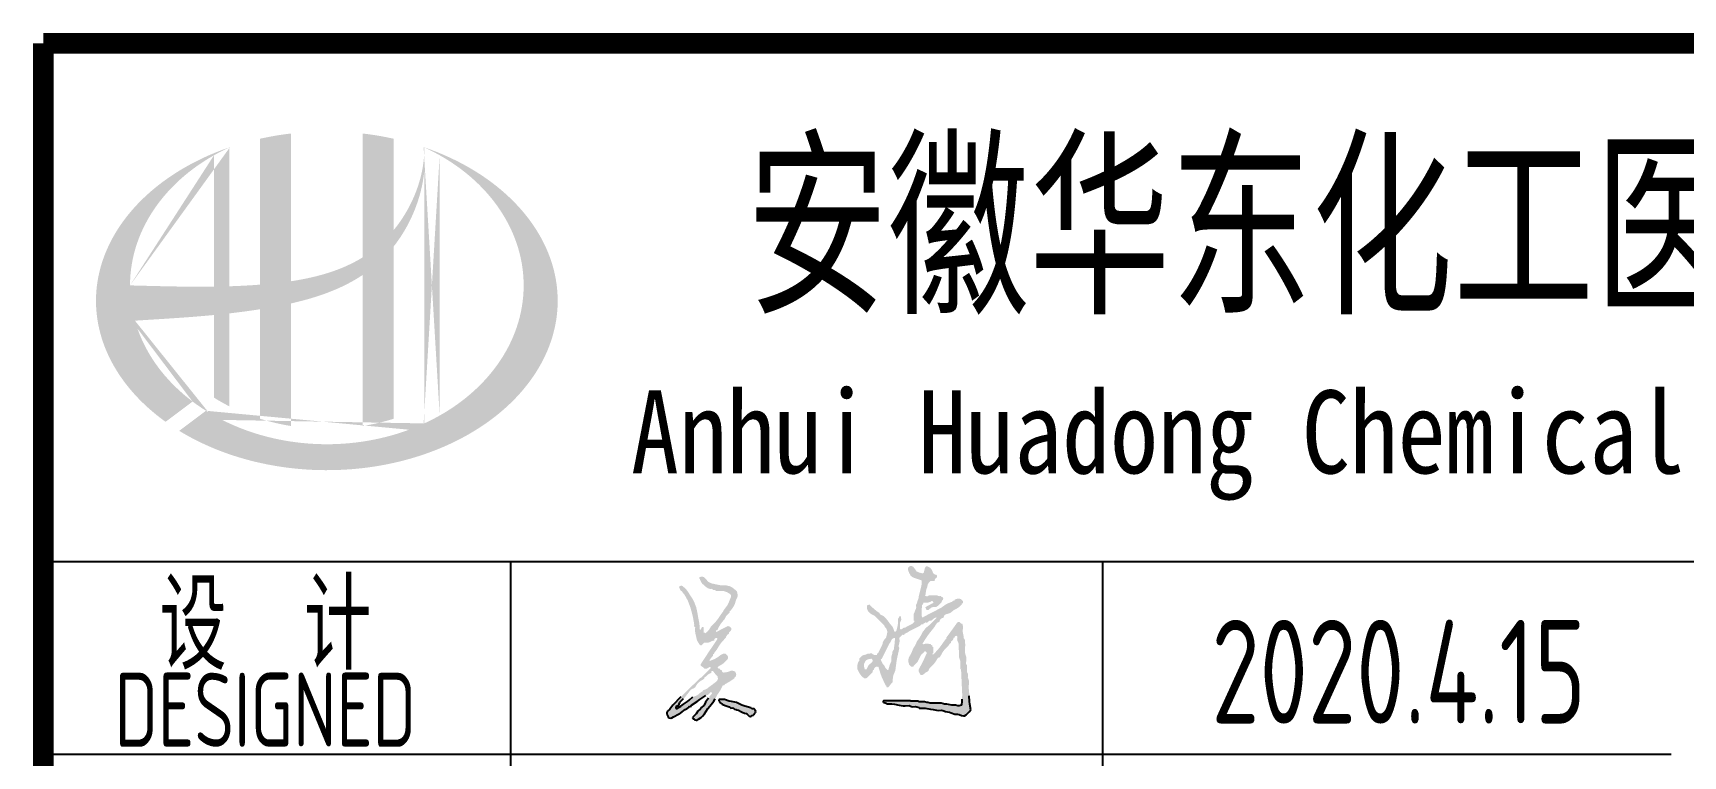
# Model space of a CAD drawing. Extents: x 6128144 to 12201635, y -1670122 to -706096.
# Drawn here: x 6466267 to 6471842, y -748746 to -746305 of the extents above; entities that cross this region are included whole.
import ezdxf
from ezdxf.enums import TextEntityAlignment as Align

# ---------------------------------------------------------------- set-up
doc = ezdxf.new("R2010")
doc.units = 0
doc.header["$LTSCALE"] = 1000
doc.header["$MEASUREMENT"] = 0
doc.layers.get('0').update_dxf_attribs({"linetype": 'CONTINUOUS'})
doc.styles.add('AHD', font='sceie.shx', dxfattribs={"width": 0.7, "bigfont": 'sceic.shx'})
doc.styles.add('sceie', font='sceie.shx', dxfattribs={"bigfont": 'sceic.shx'})
doc.styles.add('宋体', font='', dxfattribs={"width": 0.7})
doc.styles.get('宋体').set_extended_font_data('SimSun')

msp = doc.modelspace()

# ---------------------------------------------------------------- hatches: boundary and pattern name
h = msp.add_hatch(color=256)
edge = h.paths.add_edge_path()
edge.add_spline(control_points=[(6467138.1, -747217.9), (6467144.2, -747216.5), (6467150.3, -747215.1), (6467199.4, -747203.2), (6467242, -747190.2), (6467317, -747159.1), (6467349.9, -747142.1), (6467380.7, -747121.5)], knot_values=[61.629012, 61.629012, 61.629012, 61.629012, 63.330431, 63.330431, 75.353634, 75.353634, 85.398649, 85.398649, 85.398649, 85.398649], degree=3, periodic=0)
edge.add_line((6467380.7, -747121.5), (6467380.7, -747631.8))
edge.add_spline(control_points=[(6467380.7, -747631.8), (6467397.9, -747629), (6467414.9, -747625.7), (6467449.7, -747617.6), (6467467.4, -747612.8), (6467484.7, -747607.4)], knot_values=[4.908456, 4.908456, 4.908456, 4.908456, 4.992821, 4.992821, 5.083034, 5.083034, 5.083034, 5.083034], degree=3, periodic=0)
edge.add_line((6467484.7, -747607.4), (6467484.7, -747025.9))
edge.add_spline(control_points=[(6467484.7, -747025.9), (6467493.4, -747015), (6467501.6, -747003.6), (6467527.7, -746964), (6467543.3, -746934), (6467572.6, -746861.2), (6467583.8, -746817.4), (6467588.5, -746772.1), (6467588.6, -746770.8), (6467588.7, -746769.6)], knot_values=[97.991744, 97.991744, 97.991744, 97.991744, 101.64219, 101.64219, 110.337975, 110.337975, 121.934322, 121.934322, 122.270691, 122.270691, 122.270691, 122.270691], degree=3, periodic=0)
edge.add_line((6467588.7, -746769.6), (6467588.7, -746699.1))
edge.add_spline(control_points=[(6467588.7, -746699.1), (6467588.7, -746706.8), (6467588.3, -746714.5), (6467587.7, -746722.2)], knot_values=[126.194075, 126.194075, 126.194075, 126.194075, 128.396762, 128.396762, 128.396762, 128.396762], degree=3, periodic=0)
edge.add_spline(control_points=[(6467587.7, -746722.2), (6467587.3, -746728.4), (6467586.6, -746734.6), (6467585.9, -746740.8)], knot_values=[124.417049, 124.417049, 124.417049, 124.417049, 126.194075, 126.194075, 126.194075, 126.194075], degree=3, periodic=0)
edge.add_spline(control_points=[(6467585.9, -746740.8), (6467584.7, -746749.9), (6467583.3, -746759), (6467581.5, -746768.1)], knot_values=[121.80529, 121.80529, 121.80529, 121.80529, 124.417049, 124.417049, 124.417049, 124.417049], degree=3, periodic=0)
edge.add_spline(control_points=[(6467581.5, -746768.1), (6467579.1, -746780.3), (6467576.1, -746792.4), (6467572.7, -746804.4)], knot_values=[118.31574, 118.31574, 118.31574, 118.31574, 121.80529, 121.80529, 121.80529, 121.80529], degree=3, periodic=0)
edge.add_spline(control_points=[(6467572.7, -746804.4), (6467569.2, -746816.5), (6467565.1, -746828.6), (6467560.6, -746840.4)], knot_values=[114.795988, 114.795988, 114.795988, 114.795988, 118.31574, 118.31574, 118.31574, 118.31574], degree=3, periodic=0)
edge.add_spline(control_points=[(6467560.6, -746840.4), (6467556.1, -746852.1), (6467551.1, -746863.6), (6467545.7, -746875)], knot_values=[111.329641, 111.329641, 111.329641, 111.329641, 114.795988, 114.795988, 114.795988, 114.795988], degree=3, periodic=0)
edge.add_spline(control_points=[(6467545.7, -746875), (6467540.1, -746886.5), (6467534.1, -746897.9), (6467527.7, -746909)], knot_values=[107.79529, 107.79529, 107.79529, 107.79529, 111.329641, 111.329641, 111.329641, 111.329641], degree=3, periodic=0)
edge.add_spline(control_points=[(6467527.7, -746909), (6467521.4, -746919.8), (6467514.6, -746930.3), (6467507.5, -746940.6)], knot_values=[104.343579, 104.343579, 104.343579, 104.343579, 107.79529, 107.79529, 107.79529, 107.79529], degree=3, periodic=0)
edge.add_spline(control_points=[(6467507.5, -746940.6), (6467500.3, -746951), (6467492.7, -746961.1), (6467484.7, -746970.7)], knot_values=[100.8507, 100.8507, 100.8507, 100.8507, 104.343579, 104.343579, 104.343579, 104.343579], degree=3, periodic=0)
edge.add_line((6467484.7, -746970.7), (6467484.7, -746661.5))
edge.add_spline(control_points=[(6467484.7, -746661.5), (6467450.7, -746653.9), (6467415.9, -746648), (6467380.7, -746643.9)], knot_values=[4.423999, 4.423999, 4.423999, 4.423999, 4.558741, 4.558741, 4.558741, 4.558741], degree=3, periodic=0)
edge.add_line((6467380.7, -746643.9), (6467380.7, -747062.1))
edge.add_spline(control_points=[(6467380.7, -747062.1), (6467308.8, -747106.6), (6467224.6, -747129.8), (6467138.1, -747142.9)], knot_values=[63.246215, 63.246215, 63.246215, 63.246215, 87.689124, 87.689124, 87.689124, 87.689124], degree=3, periodic=0)
edge.add_line((6467138.1, -747142.9), (6467138.1, -746643.9))
edge.add_spline(control_points=[(6467138.1, -746643.9), (6467102.9, -746648), (6467068.1, -746653.9), (6467034.1, -746661.5)], knot_values=[4.866038, 4.866038, 4.866038, 4.866038, 5.000777, 5.000777, 5.000777, 5.000777], degree=3, periodic=0)
edge.add_line((6467034.1, -746661.5), (6467034.1, -747154.3))
edge.add_spline(control_points=[(6467034.1, -747154.3), (6467032.4, -747154.4), (6466997.5, -747157.1), (6466962.8, -747158.8), (6466930.1, -747159.9)], knot_values=[43.657356, 43.657356, 43.657356, 43.657356, 44.134253, 53.497092, 53.497092, 53.497092, 53.497092], degree=3, periodic=0)
edge.add_line((6466930.1, -747159.9), (6466930.1, -746690.7))
edge.add_spline(control_points=[(6466930.1, -746690.7), (6466913, -746696.6), (6466896.3, -746702.9), (6466879.9, -746709.6)], knot_values=[5.14157, 5.14157, 5.14157, 5.14157, 5.212921, 5.212921, 5.212921, 5.212921], degree=3, periodic=0)
edge.add_spline(control_points=[(6466879.9, -746709.6), (6466873, -746712.4), (6466866.1, -746715.3), (6466833.9, -746729.5), (6466809.4, -746741.8), (6466785.9, -746755)], knot_values=[5.212921, 5.212921, 5.212921, 5.212921, 5.24296, 5.24296, 5.355623, 5.355623, 5.355623, 5.355623], degree=3, periodic=0)
edge.add_spline(control_points=[(6466785.9, -746755), (6466771, -746763.3), (6466756.6, -746772.1), (6466742.6, -746781.2)], knot_values=[5.355623, 5.355623, 5.355623, 5.355623, 5.426974, 5.426974, 5.426974, 5.426974], degree=3, periodic=0)
edge.add_spline(control_points=[(6466742.6, -746781.2), (6466735.2, -746786), (6466727.9, -746790.9), (6466714.4, -746800.4), (6466708.1, -746804.9), (6466702, -746809.5)], knot_values=[5.426974, 5.426974, 5.426974, 5.426974, 5.464765, 5.464765, 5.498325, 5.498325, 5.498325, 5.498325], degree=3, periodic=0)
edge.add_spline(control_points=[(6466702, -746809.5), (6466675.9, -746829.1), (6466651.9, -746850), (6466630, -746871.9)], knot_values=[5.498325, 5.498325, 5.498325, 5.498325, 5.641027, 5.641027, 5.641027, 5.641027], degree=3, periodic=0)
edge.add_spline(control_points=[(6466630, -746871.9), (6466623, -746878.9), (6466616.2, -746886), (6466595.8, -746908.6), (6466582.9, -746924.5), (6466571.1, -746940.7)], knot_values=[5.641027, 5.641027, 5.641027, 5.641027, 5.686569, 5.686569, 5.783729, 5.783729, 5.783729, 5.783729], degree=3, periodic=0)
edge.add_spline(control_points=[(6466571.1, -746940.7), (6466556, -746961.4), (6466542.7, -746982.8), (6466529.6, -747007.8), (6466527.9, -747011), (6466526.4, -747014.2)], knot_values=[5.783729, 5.783729, 5.783729, 5.783729, 5.908374, 5.908374, 5.92643, 5.92643, 5.92643, 5.92643], degree=3, periodic=0)
edge.add_spline(control_points=[(6466526.4, -747014.2), (6466513.9, -747039.3), (6466503.9, -747064.9), (6466496.3, -747090.9)], knot_values=[5.92643, 5.92643, 5.92643, 5.92643, 6.069132, 6.069132, 6.069132, 6.069132], degree=3, periodic=0)
edge.add_spline(control_points=[(6466496.3, -747090.9), (6466493.1, -747102), (6466490.4, -747113.1), (6466485, -747139.3), (6466482.7, -747154.3), (6466481.3, -747169.4)], knot_values=[6.069132, 6.069132, 6.069132, 6.069132, 6.130179, 6.130179, 6.211834, 6.211834, 6.211834, 6.211834], degree=3, periodic=0)
edge.add_spline(control_points=[(6466481.3, -747169.4), (6466480, -747182.5), (6466479.4, -747195.7), (6466479.4, -747208.9)], knot_values=[6.211834, 6.211834, 6.211834, 6.211834, 6.283185, 6.283185, 6.283185, 6.283185], degree=3, periodic=0)
edge.add_spline(control_points=[(6466479.4, -747208.9), (6466479.4, -747218.3), (6466479.7, -747227.6), (6466480.4, -747236.9)], knot_values=[6.283185, 6.283185, 6.283185, 6.283185, 6.333655, 6.333655, 6.333655, 6.333655], degree=3, periodic=0)
edge.add_spline(control_points=[(6466480.4, -747236.9), (6466481.6, -747255.6), (6466484.1, -747274.2), (6466487.9, -747292.7)], knot_values=[6.333655, 6.333655, 6.333655, 6.333655, 6.434594, 6.434594, 6.434594, 6.434594], degree=3, periodic=0)
edge.add_spline(control_points=[(6466487.9, -747292.7), (6466488.1, -747293.9), (6466488.4, -747295.1), (6466492.3, -747313.6), (6466497.1, -747330.8), (6466502.9, -747347.8)], knot_values=[6.434594, 6.434594, 6.434594, 6.434594, 6.441278, 6.441278, 6.535532, 6.535532, 6.535532, 6.535532], degree=3, periodic=0)
edge.add_spline(control_points=[(6466502.9, -747347.8), (6466509.2, -747366.1), (6466516.7, -747384.1), (6466525.5, -747401.9)], knot_values=[6.535532, 6.535532, 6.535532, 6.535532, 6.636471, 6.636471, 6.636471, 6.636471], degree=3, periodic=0)
edge.add_spline(control_points=[(6466525.5, -747401.9), (6466527.7, -747406.4), (6466529.9, -747410.8), (6466539.3, -747428.5), (6466547, -747441.5), (6466555.4, -747454.4)], knot_values=[6.636471, 6.636471, 6.636471, 6.636471, 6.661894, 6.661894, 6.73741, 6.73741, 6.73741, 6.73741], degree=3, periodic=0)
edge.add_spline(control_points=[(6466555.4, -747454.4), (6466566.5, -747471.5), (6466578.9, -747488.3), (6466592.4, -747504.7)], knot_values=[6.73741, 6.73741, 6.73741, 6.73741, 6.838349, 6.838349, 6.838349, 6.838349], degree=3, periodic=0)
edge.add_spline(control_points=[(6466592.4, -747504.7), (6466598.4, -747511.9), (6466604.5, -747518.9), (6466619, -747534.9), (6466627.6, -747543.7), (6466636.4, -747552.3)], knot_values=[6.838349, 6.838349, 6.838349, 6.838349, 6.88251, 6.88251, 6.939288, 6.939288, 6.939288, 6.939288], degree=3, periodic=0)
edge.add_spline(control_points=[(6466636.4, -747552.3), (6466652.2, -747567.7), (6466669.1, -747582.5), (6466687, -747596.8)], knot_values=[6.939288, 6.939288, 6.939288, 6.939288, 7.040227, 7.040227, 7.040227, 7.040227], degree=3, periodic=0)
edge.add_spline(control_points=[(6466687, -747596.8), (6466695.9, -747603.9), (6466705.1, -747610.8), (6466714.6, -747617.6)], knot_values=[7.040227, 7.040227, 7.040227, 7.040227, 7.090696, 7.090696, 7.090696, 7.090696], degree=3, periodic=0)
edge.add_line((6466714.6, -747617.6), (6466805.7, -747549.2))
edge.add_ellipse((6467259.4, -747156.9), major_axis=(665, 0), ratio=0.806676, start_angle=192.819, end_angle=226.9853, ccw=False)
edge.add_spline(control_points=[(6466611, -747276), (6466635, -747274.5), (6466659.1, -747273), (6466747.8, -747267.5), (6466812.6, -747263.2), (6466878.1, -747256.9)], knot_values=[11.398263, 11.398263, 11.398263, 11.398263, 18.40729, 18.40729, 37.18094, 37.18094, 37.18094, 37.18094], degree=3, periodic=0)
edge.add_line((6466878.1, -747256.9), (6466878.1, -747535.9))
edge.add_spline(control_points=[(6466878.1, -747535.9), (6466881.6, -747538.2), (6466885.2, -747540.4), (6466902.2, -747550.6), (6466915.9, -747558.1), (6466930.1, -747565.3)], knot_values=[4.049945, 4.049945, 4.049945, 4.049945, 4.072021, 4.072021, 4.153257, 4.153257, 4.153257, 4.153257], degree=3, periodic=0)
edge.add_line((6466930.1, -747565.3), (6466930.1, -747251.4))
edge.add_spline(control_points=[(6466930.1, -747251.4), (6466962.3, -747247.7), (6466994.6, -747243.5), (6467029.5, -747238.1), (6467031.8, -747237.8), (6467034.1, -747237.4)], knot_values=[42.135009, 42.135009, 42.135009, 42.135009, 51.307228, 51.307228, 51.948574, 51.948574, 51.948574, 51.948574], degree=3, periodic=0)
edge.add_line((6467034.1, -747237.4), (6467034.1, -747607.4))
edge.add_spline(control_points=[(6467034.1, -747607.4), (6467067.7, -747617.9), (6467102.6, -747626.1), (6467138.1, -747631.8)], knot_values=[4.34174, 4.34174, 4.34174, 4.34174, 4.516316, 4.516316, 4.516316, 4.516316], degree=3, periodic=0)
edge.add_line((6467138.1, -747631.8), (6467138.1, -747217.9))
edge = h.paths.add_edge_path(flags=16)
edge.add_ellipse((6467259.4, -747156.9), major_axis=(665, 0), ratio=0.806676, start_angle=124.9875, end_angle=179.999, ccw=False)
edge.add_line((6466878.1, -746717.4), (6466878.1, -747161))
edge.add_spline(control_points=[(6466878.1, -747161), (6466782.7, -747162.3), (6466688.8, -747159.3), (6466594.4, -747156.9)], knot_values=[11.27373, 11.27373, 11.27373, 11.27373, 38.687513, 38.687513, 38.687513, 38.687513], degree=3, periodic=0)
edge = h.paths.add_edge_path()
edge.add_spline(control_points=[(6466760.6, -747648.1), (6466791.6, -747667.1), (6466824.8, -747684.3), (6466909.4, -747721.6), (6466962.7, -747739.4), (6467073.4, -747766), (6467130.9, -747774.7), (6467247, -747782.5), (6467305.7, -747781.5), (6467421.2, -747770.1), (6467478.1, -747759.5), (6467587.1, -747729.5), (6467639.3, -747709.9), (6467736.2, -747663.1), (6467780.9, -747635.7), (6467860.9, -747574.8), (6467896.1, -747541.2), (6467955.4, -747469.7), (6467979.5, -747431.8), (6468015.9, -747353.7), (6468028.2, -747313.5), (6468040.8, -747232.3), (6468041, -747191.3), (6468029.6, -747109.9), (6468017.8, -747069.3), (6467982.2, -746990.6), (6467958.4, -746952.4), (6467899.5, -746880.2), (6467864.5, -746846.3), (6467784.7, -746784.6), (6467740, -746756.9), (6467658.8, -746717.2), (6467624.4, -746703), (6467588.7, -746690.7)], knot_values=[0.886421, 0.886421, 0.886421, 0.886421, 1.040557, 1.040557, 1.261172, 1.261172, 1.481788, 1.481788, 1.702404, 1.702404, 1.92302, 1.92302, 2.143636, 2.143636, 2.364252, 2.364252, 2.584868, 2.584868, 2.805484, 2.805484, 3.026099, 3.026099, 3.246715, 3.246715, 3.46852, 3.46852, 3.690325, 3.690325, 3.91213, 3.91213, 4.133935, 4.133935, 4.283209, 4.283209, 4.283209, 4.283209], degree=3, periodic=0)
edge.add_line((6467588.7, -746690.7), (6467588.7, -746690.8))
edge.add_spline(control_points=[(6467588.7, -746690.9), (6467588.8, -746693.6), (6467588.8, -746696.4), (6467588.7, -746699.1)], knot_values=[128.396762, 128.396762, 128.396762, 128.396762, 129.192193, 129.192193, 129.192193, 129.192193], degree=3, periodic=0)
edge.add_line((6467588.7, -746699.1), (6467588.7, -747623))
edge.add_ellipse((6467259.4, -747156.9), major_axis=(665, 0), ratio=0.806676, start_angle=232.1054, end_angle=299.6833, ccw=False)
edge.add_line((6466850.9, -747580.3), (6466760.6, -747648.1))
edge = h.paths.add_edge_path(flags=16)
edge.add_ellipse((6467259.4, -747156.9), major_axis=(665, 0), ratio=0.806676, start_angle=304.9875, end_angle=415.0121, ccw=False)
edge.add_line((6467640.7, -747596.4), (6467640.7, -746717.4))
h = msp.add_hatch(color=256)
h.dxf.hatch_style = 1
h.paths.add_polyline_path([(6468612.8, -748336.9), (6468618.6, -748332.3), (6468618.1, -748329.5), (6468619.2, -748327.3), (6468621.7, -748326), (6468624.3, -748322.6), (6468625.4, -748320.7), (6468626.9, -748316.6), (6468623.3, -748311.5), (6468620.3, -748309.2), (6468614.4, -748307.3), (6468599.2, -748314.7), (6468591.7, -748318.7), (6468576.9, -748327.1), (6468574.9, -748326.1), (6468574, -748323.9), (6468574.8, -748321.8), (6468577.5, -748322.2), (6468579.8, -748320.3), (6468580, -748317.7), (6468587.9, -748303.6), (6468592.6, -748296.8), (6468602.9, -748284.3), (6468608.4, -748274.1), (6468612.2, -748269.3), (6468620.7, -748261.4), (6468620.2, -748258.7), (6468621.3, -748256.4), (6468623.8, -748255.2), (6468633.7, -748241.6), (6468637.6, -748233.7), (6468642.5, -748217.7), (6468646.6, -748210.2), (6468647.6, -748205.3), (6468646.7, -748196.8), (6468645, -748191), (6468643.1, -748188.1), (6468638.4, -748184.3), (6468627.4, -748176), (6468620.6, -748172.8), (6468607.1, -748169.7), (6468600, -748169.7), (6468596.5, -748169.7), (6468589.4, -748169.7), (6468577.7, -748167.3), (6468571.9, -748166.1), (6468560.2, -748163.5), (6468551.1, -748159.7), (6468546.7, -748156.4), (6468540.4, -748148.9), (6468537.9, -748146.4), (6468536.7, -748145.1), (6468534.2, -748142.6), (6468529.1, -748140.6), (6468525.9, -748140.4), (6468520.6, -748141.6), (6468518.1, -748143.1), (6468517.5, -748146.8), (6468519.6, -748148.9), (6468524.2, -748159.2), (6468527.8, -748164.2), (6468536.3, -748171.8), (6468542.6, -748177.1), (6468546.3, -748179.3), (6468554, -748182.2), (6468558.3, -748181.6), (6468561.1, -748182.5), (6468564.4, -748185.4), (6468568.7, -748185.4), (6468571.1, -748186.2), (6468574.8, -748188.5), (6468584, -748188.5), (6468588.6, -748188.5), (6468597.7, -748188.5), (6468608.3, -748191.7), (6468613.5, -748194), (6468622.7, -748199.9), (6468625.2, -748203.9), (6468625.4, -748207.1), (6468623.8, -748211.4), (6468616.9, -748229.1), (6468612.2, -748237.8), (6468600.9, -748253.1), (6468598.1, -748258.4), (6468596.4, -748261), (6468592.5, -748265.6), (6468580, -748284.3), (6468572.8, -748293.2), (6468557.1, -748309.3), (6468551.1, -748319.5), (6468547.1, -748324.3), (6468538.4, -748332.3), (6468537.4, -748330.2), (6468535.2, -748329.4), (6468533.1, -748330.2), (6468533.1, -748322.7), (6468533.1, -748318.9), (6468533.1, -748311.4), (6468530.7, -748310.9), (6468529.4, -748310.7), (6468526.9, -748310.4), (6468525.3, -748314.4), (6468524.2, -748316.3), (6468521.7, -748319.8), (6468519.9, -748319.4), (6468518.8, -748317.3), (6468519.6, -748315.6), (6468518.8, -748307.3), (6468518.4, -748303.1), (6468517.5, -748294.8), (6468515.8, -748286.4), (6468515, -748282.3), (6468513.3, -748273.9), (6468511.2, -748261.3), (6468510, -748255.1), (6468507.1, -748242.7), (6468499.8, -748224.3), (6468495.1, -748215.3), (6468484.2, -748198.9), (6468477.1, -748188), (6468472.8, -748182.8), (6468463.3, -748173.9), (6468459.4, -748171.5), (6468456.2, -748171.2), (6468451.9, -748172.9), (6468450, -748173.8), (6468449.4, -748176.5), (6468450.8, -748178.1), (6468452.5, -748183.8), (6468454.5, -748186.8), (6468459.2, -748190.6), (6468468.2, -748202.3), (6468472.2, -748208.7), (6468479, -748221.8), (6468485.8, -748239), (6468488.8, -748247.8), (6468493.5, -748265.6), (6468494.8, -748270.6), (6468495.4, -748273.1), (6468496.7, -748278.1), (6468498.3, -748288.1), (6468499.2, -748293.1), (6468500.8, -748303.1), (6468500, -748306.6), (6468501.1, -748309.4), (6468504, -748311.4), (6468503.5, -748324), (6468504.2, -748330.5), (6468507.1, -748342.7), (6468509.4, -748353.3), (6468511.6, -748358.6), (6468517.5, -748367.7), (6468519.3, -748371), (6468522.2, -748372.4), (6468525.8, -748371.9), (6468529.2, -748368.5), (6468530.8, -748366.9), (6468534.2, -748363.5), (6468544.8, -748363.8), (6468550.5, -748362.7), (6468560.2, -748358.3), (6468563.4, -748357.2), (6468565.2, -748356.9), (6468568.6, -748357.3), (6468568.5, -748352.3), (6468571.9, -748348.4), (6468576.9, -748347.9), (6468578.8, -748348.9), (6468579.3, -748351.5), (6468577.9, -748353.1), (6468556, -748385.5), (6468545.2, -748401.7), (6468523.8, -748434.4), (6468522.1, -748438), (6468523.4, -748441.9), (6468526.9, -748443.8), (6468530.4, -748446.5), (6468532.1, -748447.9), (6468535.2, -748451), (6468542.2, -748451.1), (6468546.2, -748449.9), (6468551.9, -748445.8), (6468553.5, -748445.2), (6468554.9, -748445.6), (6468556.1, -748446.9), (6468556.5, -748448.5), (6468556.2, -748449.8), (6468555, -748451), (6468542.9, -748463.1), (6468536.9, -748469.2), (6468524.8, -748481.3), (6468523.1, -748482.1), (6468522.3, -748482.5), (6468520.6, -748483.3), (6468512.3, -748491.7), (6468508.1, -748495.8), (6468499.8, -748504.2), (6468498.1, -748505), (6468497.3, -748505.4), (6468495.6, -748506.3), (6468468.5, -748533.4), (6468455, -748546.9), (6468427.9, -748574), (6468422, -748583.2), (6468418.3, -748587.5), (6468410.2, -748594.8), (6468408.2, -748599.4), (6468408, -748602.5), (6468409.2, -748607.3), (6468411.3, -748611.5), (6468412.3, -748613.6), (6468414.4, -748617.7), (6468421.2, -748618.2), (6468425.2, -748617.2), (6468431, -748613.6), (6468447.5, -748605.2), (6468455.5, -748600.4), (6468470.6, -748589.6), (6468477.3, -748586.3), (6468480.5, -748583.8), (6468485.2, -748578.2), (6468488, -748578.6), (6468490.2, -748577.5), (6468491.5, -748575), (6468510.7, -748561.7), (6468520.2, -748555.1), (6468539.4, -748541.7), (6468545.4, -748540.4), (6468548.6, -748538.7), (6468552.9, -748534.4), (6468553.9, -748532.2), (6468555.7, -748531), (6468558.1, -748531.3), (6468560.1, -748532.2), (6468560.6, -748534.9), (6468559.2, -748536.5), (6468557, -748540.4), (6468555.4, -748542.2), (6468551.9, -748544.8), (6468552.4, -748547.6), (6468551.3, -748549.8), (6468548.8, -748551.1), (6468542.3, -748559.8), (6468539.3, -748564.4), (6468534.2, -748574), (6468525.8, -748582.3), (6468521.7, -748586.5), (6468513.3, -748594.8), (6468507.4, -748603.6), (6468503.7, -748607.7), (6468495.6, -748614.6), (6468495.1, -748617.6), (6468495.7, -748619.6), (6468497.7, -748621.9), (6468499.3, -748621), (6468501.7, -748622.1), (6468501.9, -748624), (6468507.1, -748625.5), (6468510.9, -748625), (6468515.4, -748621.9), (6468524.1, -748615.7), (6468528.1, -748612.1), (6468535.2, -748604.2), (6468546.9, -748586.2), (6468553.4, -748577.6), (6468567.5, -748561.5), (6468571.7, -748553.2), (6468573.8, -748549), (6468577.9, -748540.6), (6468586.7, -748527.8), (6468590.7, -748521.1), (6468597.7, -748507.3), (6468600.5, -748507.8), (6468602.7, -748506.7), (6468604, -748504.2), (6468617.7, -748496.5), (6468624.4, -748492.3), (6468637.3, -748483.3), (6468637, -748480.7), (6468638.8, -748478.4), (6468641.5, -748478.1), (6468642.6, -748471.5), (6468642.1, -748467.6), (6468639.4, -748461.5), (6468634, -748459), (6468630.8, -748458.4), (6468624.8, -748458.3), (6468615.2, -748462), (6468610, -748463.3), (6468599.8, -748464.6), (6468595.9, -748462.3), (6468594.2, -748459.7), (6468593.6, -748455.2), (6468590.8, -748455.7), (6468588.6, -748454.6), (6468587.3, -748452.1), (6468585.3, -748450.6), (6468583.5, -748450.3), (6468581.1, -748451), (6468580.2, -748447.6), (6468581.3, -748444.7), (6468584.2, -748442.7), (6468596.5, -748435.6), (6468602.4, -748431), (6468612.3, -748420.8), (6468615, -748416.1), (6468615.3, -748412.4), (6468613.4, -748407.3), (6468610.9, -748404.8), (6468609.6, -748403.5), (6468607.1, -748401), (6468600.8, -748400.6), (6468597.2, -748401.3), (6468591.5, -748404.2), (6468577.6, -748414.2), (6468569.9, -748418.5), (6468554, -748425), (6468552.7, -748424.7), (6468552.1, -748422.9), (6468552.9, -748421.9), (6468557.2, -748415.8), (6468559.5, -748412.8), (6468564.4, -748407.3), (6468563.9, -748404.5), (6468565, -748402.3), (6468567.5, -748401), (6468570.2, -748395.7), (6468572, -748393.1), (6468575.9, -748388.5), (6468586.8, -748370.8), (6468593.2, -748362.4), (6468607.1, -748346.9), (6468610.3, -748340.1)])
h.paths.add_polyline_path([(6468561.8, -748459.1), (6468564.4, -748459.4), (6468570.1, -748467.3), (6468573.2, -748471.1), (6468580, -748478.1), (6468580.7, -748484.5), (6468580, -748488.2), (6468576.9, -748493.8), (6468567, -748501.3), (6468562, -748505.1), (6468551.9, -748512.5), (6468544.4, -748518.4), (6468540, -748520.8), (6468531.1, -748524), (6468528.6, -748527.6), (6468526.7, -748529.3), (6468522.7, -748531.3), (6468513.2, -748539.4), (6468507.4, -748542.7), (6468495.6, -748546.9), (6468484.1, -748557.6), (6468477.7, -748562.5), (6468464.4, -748570.9), (6468455.2, -748578.3), (6468450, -748581.5), (6468439.4, -748586.5), (6468439.5, -748585.6), (6468439.1, -748584.9), (6468438.3, -748584.4), (6468438.3, -748581.4), (6468439.7, -748579.3), (6468442.5, -748578.2), (6468447.2, -748574.4), (6468449.2, -748571.4), (6468450.8, -748565.7), (6468459.2, -748557.3), (6468463.3, -748553.2), (6468471.7, -748544.8), (6468477.1, -748537.8), (6468479.9, -748534.2), (6468485.2, -748527.1), (6468489.6, -748522.2), (6468492.6, -748520.1), (6468498.8, -748517.7), (6468503.6, -748514.3), (6468505.7, -748511.7), (6468508.1, -748506.3), (6468516.8, -748496.9), (6468522.1, -748492.8), (6468533.1, -748486.5), (6468535, -748484.6), (6468535.5, -748482.8), (6468535.2, -748480.2), (6468537.8, -748479.1), (6468539.1, -748478.5), (6468541.5, -748477.1), (6468547.1, -748471.3), (6468550.7, -748468.8), (6468558.1, -748465.6), (6468558.1, -748464), (6468558.1, -748463.1), (6468558.1, -748461.5), (6468560.1, -748459.7)], flags=16)
h.paths.add_polyline_path([(6468662, -748574.4), (6468643.6, -748565.7), (6468627.1, -748562.7), (6468618.9, -748560.6), (6468602.9, -748555.2), (6468595.9, -748555.2), (6468592.3, -748555.2), (6468585.2, -748555.2), (6468584, -748556.4), (6468583.6, -748557.8), (6468584.2, -748559.4), (6468585.6, -748561.8), (6468586.2, -748563.1), (6468587.3, -748565.7), (6468595.3, -748570.9), (6468599.5, -748573.2), (6468608.2, -748577.1), (6468615.3, -748578.7), (6468618.8, -748580.3), (6468624.8, -748584.4), (6468630, -748584), (6468633, -748584.8), (6468637.3, -748587.5), (6468642.3, -748589.2), (6468644.8, -748590), (6468649.8, -748591.7), (6468658.2, -748595.9), (6468662.3, -748598), (6468670.7, -748602.1), (6468676.7, -748603.2), (6468679.9, -748605), (6468684.2, -748609.4), (6468685.1, -748610.2), (6468685.5, -748610.7), (6468686.3, -748611.5), (6468690.4, -748612.6), (6468693.4, -748612), (6468696.7, -748609.4), (6468700.2, -748607.8), (6468701.9, -748606.4), (6468704, -748603.2), (6468707.4, -748599.3), (6468708.3, -748595.7), (6468707.1, -748590.7), (6468705.5, -748589), (6468704.6, -748588.2), (6468703, -748586.5), (6468698.3, -748587.3), (6468695.2, -748586.4), (6468691.5, -748583.4), (6468671.8, -748578)])
h.paths.add_polyline_path([(6469431.8, -748571.7), (6469430.5, -748562), (6469429.2, -748542.7), (6469430.8, -748542.1), (6469431.4, -748539.8), (6469430.2, -748538.6), (6469428.5, -748520.3), (6469428.3, -748511), (6469429.2, -748492.7), (6469427.5, -748487.7), (6469426.7, -748485.2), (6469425, -748480.2), (6469426.3, -748473.6), (6469425.8, -748469.6), (6469422.9, -748463.5), (6469422.9, -748454.4), (6469422.9, -748449.8), (6469422.9, -748440.6), (6469421.3, -748438.1), (6469420.4, -748436.9), (6469418.8, -748434.4), (6469419.8, -748425.3), (6469420.1, -748420.6), (6469419.8, -748411.5), (6469416.5, -748401.9), (6469415.7, -748396.6), (6469415.6, -748386.4), (6469416.3, -748372.3), (6469416.1, -748365.1), (6469414.6, -748351), (6469412, -748350), (6469410.7, -748347.5), (6469411.5, -748344.8), (6469409.8, -748336.4), (6469409, -748332.3), (6469407.3, -748323.9), (6469409.1, -748314.1), (6469408.9, -748308.6), (6469406.3, -748298.9), (6469403.5, -748299.4), (6469401.3, -748298.3), (6469400, -748295.8), (6469396, -748293.5), (6469392, -748293.8), (6469388.5, -748296.8), (6469374.1, -748317), (6469366.8, -748327), (6469352.1, -748346.9), (6469352.6, -748349.6), (6469351.4, -748351.8), (6469349, -748353.1), (6469334.3, -748374), (6469326.3, -748384.1), (6469309.4, -748403.1), (6469308.1, -748403.1), (6469307.5, -748403.1), (6469306.2, -748403.1), (6469305.3, -748401.5), (6469306.5, -748399.1), (6469308.3, -748398.9), (6469308.3, -748390.6), (6469308.3, -748386.4), (6469308.3, -748378.1), (6469305.8, -748377.2), (6469304.8, -748374.1), (6469306.2, -748371.9), (6469303.5, -748372.3), (6469301.3, -748371.2), (6469300, -748368.7), (6469291, -748367.1), (6469286.2, -748366.9), (6469277.1, -748367.7), (6469277, -748368.6), (6469275.8, -748369.2), (6469275, -748368.7), (6469273.1, -748367.8), (6469272.6, -748365.1), (6469273.9, -748363.5), (6469288.3, -748341.6), (6469296.1, -748330.9), (6469312.5, -748310.4), (6469316.4, -748303.7), (6469318.7, -748300.5), (6469323.9, -748294.8), (6469326.2, -748294.6), (6469327.4, -748294.1), (6469329.2, -748292.7), (6469331.1, -748286.7), (6469333.4, -748283.7), (6469338.5, -748280.2), (6469340.8, -748280), (6469342, -748279.5), (6469343.7, -748278.1), (6469344.6, -748273.1), (6469346.6, -748270.2), (6469351, -748267.7), (6469362.9, -748264.2), (6469368.7, -748261.1), (6469378.1, -748253.1), (6469389.4, -748247.5), (6469394.8, -748243.8), (6469404.2, -748235.4), (6469403.9, -748232.7), (6469405.7, -748230.4), (6469408.3, -748230.2), (6469409.3, -748226.4), (6469408.7, -748223.8), (6469406.3, -748220.8), (6469404.2, -748218.7), (6469403.1, -748217.7), (6469401, -748215.6), (6469393.1, -748215), (6469388.9, -748215.4), (6469381.3, -748217.7), (6469380.4, -748219.3), (6469380, -748220.2), (6469379.2, -748221.8), (6469376.4, -748221.3), (6469374.2, -748222.5), (6469372.9, -748225), (6469357.4, -748230.8), (6469349.8, -748234.9), (6469336.4, -748244.7), (6469319.4, -748253.7), (6469310.9, -748258), (6469293.7, -748266.6), (6469286.3, -748270.9), (6469282.5, -748272.9), (6469275, -748277), (6469273.4, -748278.4), (6469270.7, -748277.9), (6469269.8, -748276), (6469269, -748260.2), (6469269.2, -748252.2), (6469270.8, -748236.4), (6469273.3, -748233.6), (6469274.3, -748231.7), (6469275, -748228.1), (6469285, -748228.9), (6469290.5, -748228.2), (6469300, -748225), (6469302.7, -748223), (6469306.1, -748223.4), (6469308.3, -748226), (6469308.6, -748228.6), (6469306.8, -748230.9), (6469304.1, -748231.2), (6469295, -748236.2), (6469290.4, -748238.7), (6469281.2, -748243.7), (6469283.3, -748247.2), (6469284.2, -748249.2), (6469285.4, -748253.1), (6469289.7, -748253.7), (6469292.5, -748252.8), (6469295.8, -748250), (6469300.3, -748246.3), (6469302.9, -748244.8), (6469308.3, -748242.7), (6469315.2, -748243.2), (6469319.2, -748242.2), (6469325, -748238.5), (6469330.2, -748233.7), (6469332.7, -748231.2), (6469337.5, -748226), (6469337, -748223.2), (6469338.1, -748221), (6469340.6, -748219.7), (6469342, -748215.8), (6469341.7, -748212.9), (6469339.6, -748209.3), (6469336.6, -748208.9), (6469334.9, -748207.7), (6469333.3, -748205.2), (6469328.5, -748206.6), (6469324.9, -748206), (6469320.8, -748203.1), (6469310, -748203.1), (6469304.6, -748203.1), (6469293.7, -748203.1), (6469290.5, -748206), (6469287.6, -748206.9), (6469283.3, -748206.2), (6469281.4, -748205.3), (6469280.9, -748202.6), (6469282.3, -748201), (6469283.6, -748190), (6469284.9, -748184.4), (6469288.5, -748173.9), (6469289.3, -748168.2), (6469290.5, -748165.2), (6469293.7, -748160.4), (6469295.8, -748158.3), (6469296.9, -748157.2), (6469298.9, -748155.1), (6469304.4, -748155.1), (6469307.1, -748155.1), (6469312.5, -748155.1), (6469314.1, -748149.4), (6469316.1, -748146.4), (6469320.8, -748142.6), (6469321.5, -748139.3), (6469320.9, -748137), (6469318.7, -748134.3), (6469312.4, -748132.7), (6469308.9, -748129.8), (6469306.2, -748123.9), (6469302.1, -748115.1), (6469298.1, -748110.8), (6469289.6, -748106.2), (6469285.3, -748105.7), (6469282, -748107.5), (6469280.2, -748111.4), (6469278.5, -748118.1), (6469277.7, -748121.4), (6469276, -748128.1), (6469274, -748128.8), (6469272.9, -748129), (6469270.8, -748129.1), (6469263.1, -748127.4), (6469259.2, -748126.1), (6469252.1, -748122.8), (6469247.7, -748116.5), (6469245.4, -748113.3), (6469240.6, -748107.2), (6469235.9, -748104.5), (6469232.1, -748104.2), (6469227, -748106.2), (6469225.4, -748107.8), (6469224.5, -748108.7), (6469222.9, -748110.3), (6469223.5, -748118.5), (6469224.6, -748122.7), (6469228.1, -748130.1), (6469232.3, -748137.6), (6469236, -748141), (6469243.7, -748144.7), (6469253.7, -748148.1), (6469258.7, -748149.8), (6469268.7, -748153.1), (6469269.1, -748163.1), (6469268.7, -748168.2), (6469266.6, -748178.1), (6469263.7, -748189.7), (6469262.2, -748195.6), (6469259.3, -748207.2), (6469258.7, -748213.3), (6469257.8, -748216.3), (6469255.2, -748221.8), (6469253.9, -748227.9), (6469252.8, -748230.9), (6469250, -748236.4), (6469250.8, -748244), (6469250.1, -748248.3), (6469246.8, -748255.2), (6469245.1, -748260.3), (6469244.1, -748262.8), (6469241.6, -748267.7), (6469241.6, -748276), (6469241.6, -748280.2), (6469241.6, -748288.5), (6469243.9, -748289.7), (6469244.4, -748292.9), (6469242.7, -748294.8), (6469240.6, -748296.8), (6469239.6, -748297.9), (6469237.5, -748300), (6469229.1, -748304.1), (6469225, -748306.2), (6469216.6, -748310.4), (6469215.3, -748311.1), (6469214.7, -748312), (6469214.5, -748313.5), (6469210.2, -748312.9), (6469207.4, -748313.8), (6469204.1, -748316.6), (6469201.1, -748318.1), (6469199.1, -748318.3), (6469195.8, -748317.7), (6469195.8, -748309.3), (6469195.8, -748305.2), (6469195.8, -748296.8), (6469199.5, -748289.3), (6469200.2, -748284.3), (6469198.9, -748276), (6469198, -748274.1), (6469195.3, -748273.6), (6469193.7, -748275), (6469192.5, -748278.1), (6469191.6, -748279.6), (6469189.5, -748282.3), (6469189.1, -748298.2), (6469188.1, -748306.3), (6469184.3, -748321.8), (6469182.8, -748324.8), (6469180.4, -748326.2), (6469177, -748326), (6469173.3, -748314.7), (6469170.2, -748309.1), (6469162.5, -748300), (6469154.5, -748288.9), (6469150.1, -748283.6), (6469140.6, -748273.9), (6469135, -748271.3), (6469132.3, -748269.9), (6469127, -748266.6), (6469127.3, -748264), (6469125.5, -748261.7), (6469122.9, -748261.4), (6469110, -748251), (6469103.8, -748245.6), (6469091.6, -748234.3), (6469089.7, -748236.2), (6469088, -748236.8), (6469085.3, -748236.4), (6469084, -748244.3), (6469084.5, -748248.8), (6469087.4, -748256.2), (6469095.3, -748264.4), (6469100.1, -748268), (6469110.4, -748272.9), (6469123.3, -748285.8), (6469129.7, -748292.3), (6469142.7, -748305.2), (6469144.5, -748309.9), (6469146.1, -748312.2), (6469149.9, -748315.6), (6469152.6, -748324.4), (6469152.9, -748329.5), (6469151, -748338.5), (6469149.7, -748344.5), (6469148, -748347.7), (6469143.7, -748352.1), (6469139.6, -748358.5), (6469138, -748362.3), (6469136.4, -748369.8), (6469130.6, -748381.4), (6469127.7, -748387.3), (6469121.8, -748398.9), (6469119.3, -748400.2), (6469118.2, -748402.4), (6469118.7, -748405.2), (6469111.8, -748405.7), (6469107.8, -748404.7), (6469102, -748401), (6469100.2, -748399.2), (6469098.1, -748398.9), (6469095.8, -748400), (6469088.9, -748400.4), (6469085.4, -748401.3), (6469079.1, -748404.2), (6469073.4, -748405), (6469070.4, -748406.1), (6469065.6, -748409.4), (6469062.8, -748412.9), (6469061.4, -748414.6), (6469058.3, -748417.7), (6469058.9, -748422), (6469058, -748424.9), (6469055.1, -748428.1), (6469052.3, -748437.8), (6469051.6, -748443.1), (6469052, -748453.1), (6469057.2, -748463.7), (6469060.4, -748468.9), (6469067.6, -748478.1), (6469070.8, -748480.3), (6469072.3, -748481.6), (6469074.9, -748484.4), (6469079.3, -748484.5), (6469081.8, -748483.8), (6469085.3, -748481.3), (6469092.9, -748473.8), (6469096.6, -748470), (6469104.1, -748462.5), (6469103.4, -748459.4), (6469104.5, -748456.8), (6469107.2, -748455.2), (6469109.4, -748449.1), (6469112.6, -748445.9), (6469118.7, -748443.8), (6469119.8, -748445.1), (6469121.3, -748445.4), (6469122.9, -748444.8), (6469131, -748470.9), (6469136, -748483.7), (6469147.9, -748508.3), (6469149.9, -748509.3), (6469150.8, -748511.5), (6469149.9, -748513.6), (6469153.7, -748514.5), (6469156.3, -748513.9), (6469159.3, -748511.5), (6469163.5, -748505.3), (6469165.8, -748502.4), (6469170.8, -748496.9), (6469172.1, -748480.7), (6469174.1, -748472.4), (6469180.2, -748457.3), (6469181.9, -748444.8), (6469182.7, -748438.6), (6469184.3, -748426), (6469186, -748417.7), (6469186.8, -748413.5), (6469188.5, -748405.2), (6469189.3, -748401.9), (6469189.7, -748400.2), (6469190.6, -748396.9), (6469191.8, -748390.6), (6469192.5, -748387.5), (6469193.7, -748381.2), (6469191.4, -748377.3), (6469191.1, -748374.1), (6469192.7, -748369.8), (6469194.3, -748360.7), (6469194.5, -748356), (6469193.7, -748346.9), (6469197.9, -748342.7), (6469200, -748340.6), (6469204.1, -748336.4), (6469207.6, -748337.3), (6469210.4, -748336.2), (6469212.5, -748333.3), (6469218.5, -748330.4), (6469221.5, -748328.7), (6469227, -748325), (6469240.4, -748318.3), (6469247.1, -748315), (6469260.4, -748308.3), (6469264.3, -748306.1), (6469266.1, -748304.6), (6469268.7, -748301), (6469271.6, -748302), (6469274.1, -748301.3), (6469276, -748298.9), (6469278.4, -748297.8), (6469279.6, -748296.9), (6469281.2, -748294.8), (6469284.8, -748296.1), (6469287.9, -748295.4), (6469290.6, -748292.7), (6469293, -748291.6), (6469294.2, -748290.6), (6469295.8, -748288.5), (6469300.1, -748289.1), (6469303, -748288.3), (6469306.2, -748285.4), (6469310.7, -748281.7), (6469313.3, -748280.1), (6469318.7, -748278.1), (6469319.1, -748279.8), (6469318.8, -748281), (6469317.7, -748282.3), (6469309.8, -748290.2), (6469305.8, -748294.1), (6469297.9, -748302.1), (6469286.8, -748310.8), (6469281.6, -748315.9), (6469272.9, -748327.1), (6469265.8, -748340.4), (6469261.8, -748347), (6469253.1, -748359.4), (6469249.3, -748368.5), (6469247, -748372.9), (6469241.6, -748381.2), (6469235.6, -748395.3), (6469232.3, -748402.2), (6469225, -748415.6), (6469224.1, -748424.4), (6469224.5, -748429.1), (6469227, -748437.5), (6469230, -748440.4), (6469231.4, -748441.9), (6469234.3, -748444.8), (6469238.6, -748445.1), (6469241.8, -748443.4), (6469243.7, -748439.6), (6469252, -748432.3), (6469255.6, -748427.6), (6469260.4, -748417.7), (6469265.6, -748407.3), (6469269.4, -748402.4), (6469278.1, -748394.8), (6469278.9, -748392.8), (6469281.8, -748392.2), (6469283.3, -748393.7), (6469286.2, -748396.2), (6469286.6, -748400.1), (6469284.4, -748403.1), (6469276.2, -748421.3), (6469271.8, -748430.3), (6469262.5, -748447.9), (6469259, -748454.1), (6469258.7, -748459.1), (6469261.4, -748465.6), (6469262.8, -748468.1), (6469263.5, -748469.3), (6469264.6, -748471.9), (6469269, -748473.2), (6469272.3, -748472.6), (6469276, -748469.8), (6469281.9, -748465.1), (6469285, -748463), (6469291.6, -748459.4), (6469293.9, -748452.8), (6469296, -748449.6), (6469301, -748444.8), (6469311.9, -748433.4), (6469316.8, -748427), (6469325, -748413.5), (6469327.6, -748413.8), (6469329.3, -748413.3), (6469331.2, -748411.5), (6469340.4, -748395.1), (6469346.2, -748387.3), (6469359.4, -748373.9), (6469362.5, -748369.3), (6469364.5, -748367.1), (6469368.7, -748363.5), (6469368.3, -748360.8), (6469369.4, -748358.5), (6469371.9, -748357.3), (6469374.9, -748353.7), (6469376, -748351.4), (6469377.1, -748346.9), (6469378.7, -748346.9), (6469379.6, -748346.9), (6469381.3, -748346.9), (6469381, -748344.2), (6469381.5, -748342.5), (6469383.3, -748340.6), (6469386, -748340.3), (6469387.7, -748340.9), (6469389.6, -748342.7), (6469389, -748352), (6469390, -748357.1), (6469393.8, -748365.6), (6469393.8, -748374.8), (6469393.8, -748379.4), (6469393.8, -748388.5), (6469394.6, -748388.5), (6469395, -748388.5), (6469395.8, -748388.5), (6469395.8, -748398.5), (6469395.8, -748403.5), (6469395.8, -748413.5), (6469397.5, -748418.5), (6469398.3, -748421), (6469400, -748426), (6469400, -748436.9), (6469400, -748442.3), (6469400, -748453.1), (6469401.9, -748452.9), (6469402.2, -748452.2), (6469402.1, -748449), (6469403, -748450.6), (6469402.2, -748452.2), (6469402.5, -748458.1), (6469402.7, -748462.7), (6469403.1, -748471.9), (6469404.4, -748499.4), (6469405, -748513.1), (6469406.3, -748540.6), (6469405.4, -748554), (6469405, -748560.7), (6469404.2, -748574), (6469396.3, -748576.9), (6469391.4, -748577.1), (6469383.3, -748575), (6469371.6, -748574.1), (6469365.7, -748573.2), (6469354.2, -748570.9), (6469346.6, -748570.9), (6469342.6, -748570.2), (6469335.4, -748567.7), (6469320.4, -748567.7), (6469312.9, -748567.7), (6469297.9, -748567.7), (6469290.4, -748566.1), (6469286.6, -748565.2), (6469279.1, -748563.6), (6469270.8, -748563.6), (6469266.6, -748563.6), (6469258.3, -748563.6), (6469258.3, -748562.7), (6469258.3, -748562.3), (6469258.3, -748561.5), (6469247.5, -748561.5), (6469242.1, -748561.5), (6469231.2, -748561.5), (6469231.2, -748560.7), (6469231.2, -748560.2), (6469231.2, -748559.4), (6469195.4, -748559.4), (6469177.5, -748559.4), (6469141.6, -748559.4), (6469139.6, -748560.9), (6469139.1, -748563.6), (6469140.6, -748565.7), (6469145.3, -748567), (6469147.6, -748567.8), (6469152, -748569.8), (6469168.8, -748569.9), (6469177.4, -748571), (6469193.7, -748575), (6469207, -748576.7), (6469213.7, -748576.9), (6469227, -748576.1), (6469232, -748577.7), (6469234.6, -748578.6), (6469239.6, -748580.2), (6469247.9, -748579.6), (6469252.3, -748580), (6469260.4, -748582.3), (6469260.4, -748583.2), (6469260.4, -748583.6), (6469260.4, -748584.4), (6469268.7, -748584.4), (6469272.9, -748584.4), (6469281.2, -748584.4), (6469298.7, -748587.7), (6469307.5, -748589.3), (6469325, -748592.7), (6469335, -748591.7), (6469340.5, -748592.4), (6469350, -748595.9), (6469362.8, -748598.5), (6469369.1, -748600.4), (6469381.3, -748605.2), (6469390.6, -748604.7), (6469395.7, -748605.6), (6469404.2, -748609.4), (6469410.4, -748610.5), (6469414.1, -748610.1), (6469419.8, -748607.3), (6469426.3, -748600.9), (6469429.4, -748597.5), (6469435.4, -748590.7)])
h.paths.add_polyline_path([(6469156.6, -748454.9), (6469154.9, -748455.8), (6469153.1, -748455.2), (6469148.1, -748450.1), (6469145.9, -748447), (6469142.7, -748440.6), (6469137.6, -748434.6), (6469135.5, -748431.1), (6469132.2, -748424), (6469131, -748421.6), (6469132, -748418.9), (6469134.3, -748417.7), (6469144.3, -748397.7), (6469149.3, -748387.7), (6469159.3, -748367.7), (6469163, -748363.2), (6469164.5, -748360.6), (6469166.6, -748355.2), (6469169.2, -748351.6), (6469171, -748349.9), (6469175, -748347.9), (6469176.6, -748347.3), (6469178, -748347.7), (6469179.1, -748348.9), (6469177.9, -748364), (6469177.1, -748371.5), (6469175, -748386.4), (6469171.5, -748391.6), (6469170.4, -748394.9), (6469169.7, -748401), (6469166.9, -748410.7), (6469166.2, -748416), (6469166.6, -748426), (6469162.1, -748436.6), (6469160.2, -748442), (6469157.2, -748453.1)], flags=16)
h.paths.add_polyline_path([(6469103.4, -748425.8), (6469101, -748430.2), (6469091.9, -748437.4), (6469088, -748442.5), (6469083.3, -748453.1), (6469080.8, -748453.1), (6469079.5, -748453.1), (6469077, -748453.1), (6469074.8, -748445.9), (6469074.4, -748441.9), (6469074.9, -748434.4), (6469077, -748429.6), (6469078.3, -748427.2), (6469081.2, -748422.9), (6469088.3, -748419.7), (6469092.2, -748418.6), (6469099.9, -748417.7), (6469103.1, -748421.6)], flags=16)

# ---------------------------------------------------------------- linework, layer by layer
for p, q in [((6466301.6, -748089.6), (6477301.6, -748089.6)), ((6467881.6, -751339.6), (6467881.6, -748089.6)), ((6467881.6, -751339.6), (6467881.6, -748089.6)), ((6467881.6, -751339.6), (6467881.6, -748089.6)), ((6469881.6, -751339.6), (6469881.6, -748089.6)), ((6469881.6, -751339.6), (6469881.6, -748089.6)), ((6468455, -748546.9), (6468427.9, -748574)), ((6468463.3, -748553.2), (6468459.2, -748557.3)), ((6468484.1, -748557.6), (6468495.6, -748546.9)), ((6468510.7, -748561.7), (6468520.2, -748555.1)), ((6468520.2, -748555.1), (6468539.4, -748541.7)), ((6468548.8, -748551.1), (6468542.3, -748559.8)), ((6468567.5, -748561.5), (6468571.7, -748553.2)), ((6468585.2, -748555.2), (6468584, -748556.4)), ((6468592.3, -748555.2), (6468585.2, -748555.2)), ((6468595.9, -748555.2), (6468592.3, -748555.2)), ((6468602.9, -748555.2), (6468595.9, -748555.2)), ((6468618.9, -748560.6), (6468602.9, -748555.2)), ((6469405.4, -748554), (6469405, -748560.7)), ((6469430.5, -748562), (6469429.2, -748542.7)), ((6468408.2, -748599.4), (6468408, -748602.5)), ((6468408, -748602.5), (6468409.2, -748607.3)), ((6468410.2, -748594.8), (6468408.2, -748599.4)), ((6468409.2, -748607.3), (6468411.3, -748611.5)), ((6468418.3, -748587.5), (6468410.2, -748594.8)), ((6468422, -748583.2), (6468418.3, -748587.5)), ((6468427.9, -748574), (6468422, -748583.2)), ((6468431, -748613.6), (6468447.5, -748605.2)), ((6468439.7, -748579.3), (6468438.3, -748581.4)), ((6468438.3, -748581.4), (6468438.3, -748584.4)), ((6468438.3, -748584.4), (6468439.1, -748584.9)), ((6468439.1, -748584.9), (6468439.5, -748585.6)), ((6468439.4, -748586.5), (6468450, -748581.5)), ((6468439.5, -748585.6), (6468439.4, -748586.5)), ((6468442.5, -748578.2), (6468439.7, -748579.3)), ((6468447.2, -748574.4), (6468442.5, -748578.2)), ((6468449.2, -748571.4), (6468447.2, -748574.4)), ((6468447.5, -748605.2), (6468455.5, -748600.4)), ((6468450.8, -748565.7), (6468449.2, -748571.4)), ((6468450, -748581.5), (6468455.2, -748578.3)), ((6468459.2, -748557.3), (6468450.8, -748565.7)), ((6468455.2, -748578.3), (6468464.4, -748570.9)), ((6468455.5, -748600.4), (6468470.6, -748589.6)), ((6468464.4, -748570.9), (6468477.7, -748562.5)), ((6468470.6, -748589.6), (6468477.3, -748586.3)), ((6468477.3, -748586.3), (6468480.5, -748583.8)), ((6468477.7, -748562.5), (6468484.1, -748557.6)), ((6468480.5, -748583.8), (6468485.2, -748578.2)), ((6468485.2, -748578.2), (6468488, -748578.6)), ((6468488, -748578.6), (6468490.2, -748577.5)), ((6468490.2, -748577.5), (6468491.5, -748575)), ((6468491.5, -748575), (6468510.7, -748561.7)), ((6468503.7, -748607.7), (6468495.6, -748614.6)), ((6468507.4, -748603.6), (6468503.7, -748607.7)), ((6468513.3, -748594.8), (6468507.4, -748603.6)), ((6468521.7, -748586.5), (6468513.3, -748594.8)), ((6468525.8, -748582.3), (6468521.7, -748586.5)), ((6468534.2, -748574), (6468525.8, -748582.3)), ((6468528.1, -748612.1), (6468535.2, -748604.2)), ((6468539.3, -748564.4), (6468534.2, -748574)), ((6468535.2, -748604.2), (6468546.9, -748586.2)), ((6468542.3, -748559.8), (6468539.3, -748564.4)), ((6468546.9, -748586.2), (6468553.4, -748577.6)), ((6468553.4, -748577.6), (6468567.5, -748561.5)), ((6468584, -748556.4), (6468583.6, -748557.8)), ((6468583.6, -748557.8), (6468584.2, -748559.4)), ((6468584.2, -748559.4), (6468585.6, -748561.8)), ((6468585.6, -748561.8), (6468586.2, -748563.1)), ((6468586.2, -748563.1), (6468587.3, -748565.7)), ((6468587.3, -748565.7), (6468595.3, -748570.9)), ((6468595.3, -748570.9), (6468599.5, -748573.2)), ((6468599.5, -748573.2), (6468608.2, -748577.1)), ((6468608.2, -748577.1), (6468615.3, -748578.7)), ((6468615.3, -748578.7), (6468618.8, -748580.3)), ((6468618.8, -748580.3), (6468624.8, -748584.4)), ((6468627.1, -748562.7), (6468618.9, -748560.6)), ((6468624.8, -748584.4), (6468630, -748584)), ((6468643.6, -748565.7), (6468627.1, -748562.7)), ((6468630, -748584), (6468633, -748584.8)), ((6468633, -748584.8), (6468637.3, -748587.5)), ((6468637.3, -748587.5), (6468642.3, -748589.2)), ((6468642.3, -748589.2), (6468644.8, -748590)), ((6468662, -748574.4), (6468643.6, -748565.7)), ((6468644.8, -748590), (6468649.8, -748591.7)), ((6468649.8, -748591.7), (6468658.2, -748595.9)), ((6468658.2, -748595.9), (6468662.3, -748598)), ((6468671.8, -748578), (6468662, -748574.4)), ((6468662.3, -748598), (6468670.7, -748602.1)), ((6468670.7, -748602.1), (6468676.7, -748603.2)), ((6468691.5, -748583.4), (6468671.8, -748578)), ((6468676.7, -748603.2), (6468679.9, -748605)), ((6468679.9, -748605), (6468684.2, -748609.4)), ((6468684.2, -748609.4), (6468685.1, -748610.2)), ((6468685.1, -748610.2), (6468685.5, -748610.7)), ((6468685.5, -748610.7), (6468686.3, -748611.5)), ((6468695.2, -748586.4), (6468691.5, -748583.4)), ((6468693.4, -748612), (6468696.7, -748609.4)), ((6468698.3, -748587.3), (6468695.2, -748586.4)), ((6468696.7, -748609.4), (6468700.2, -748607.8)), ((6468703, -748586.5), (6468698.3, -748587.3)), ((6468700.2, -748607.8), (6468701.9, -748606.4)), ((6468701.9, -748606.4), (6468704, -748603.2)), ((6468704.6, -748588.2), (6468703, -748586.5)), ((6468704, -748603.2), (6468707.4, -748599.3)), ((6468705.5, -748589), (6468704.6, -748588.2)), ((6468707.1, -748590.7), (6468705.5, -748589)), ((6468708.3, -748595.7), (6468707.1, -748590.7)), ((6468707.4, -748599.3), (6468708.3, -748595.7)), ((6469139.6, -748560.9), (6469139.1, -748563.6)), ((6469139.1, -748563.6), (6469140.6, -748565.7)), ((6469141.6, -748559.4), (6469139.6, -748560.9)), ((6469140.6, -748565.7), (6469145.3, -748567)), ((6469177.5, -748559.4), (6469141.6, -748559.4)), ((6469145.3, -748567), (6469147.6, -748567.8)), ((6469147.6, -748567.8), (6469152, -748569.8)), ((6469152, -748569.8), (6469168.8, -748569.9)), ((6469168.8, -748569.9), (6469177.4, -748571)), ((6469177.4, -748571), (6469193.7, -748575)), ((6469195.4, -748559.4), (6469177.5, -748559.4)), ((6469193.7, -748575), (6469207, -748576.7)), ((6469231.2, -748559.4), (6469195.4, -748559.4)), ((6469207, -748576.7), (6469213.7, -748576.9)), ((6469213.7, -748576.9), (6469227, -748576.1)), ((6469227, -748576.1), (6469232, -748577.7)), ((6469231.2, -748560.2), (6469231.2, -748559.4)), ((6469231.2, -748560.7), (6469231.2, -748560.2)), ((6469231.2, -748561.5), (6469231.2, -748560.7)), ((6469242.1, -748561.5), (6469231.2, -748561.5)), ((6469232, -748577.7), (6469234.6, -748578.6)), ((6469234.6, -748578.6), (6469239.6, -748580.2)), ((6469239.6, -748580.2), (6469247.9, -748579.6)), ((6469247.5, -748561.5), (6469242.1, -748561.5)), ((6469258.3, -748561.5), (6469247.5, -748561.5)), ((6469247.9, -748579.6), (6469252.3, -748580)), ((6469252.3, -748580), (6469260.4, -748582.3)), ((6469258.3, -748562.3), (6469258.3, -748561.5)), ((6469258.3, -748562.7), (6469258.3, -748562.3)), ((6469258.3, -748563.6), (6469258.3, -748562.7)), ((6469266.6, -748563.6), (6469258.3, -748563.6)), ((6469260.4, -748582.3), (6469260.4, -748583.2)), ((6469260.4, -748583.2), (6469260.4, -748583.6)), ((6469260.4, -748583.6), (6469260.4, -748584.4)), ((6469260.4, -748584.4), (6469268.7, -748584.4)), ((6469270.8, -748563.6), (6469266.6, -748563.6)), ((6469268.7, -748584.4), (6469272.9, -748584.4)), ((6469279.1, -748563.6), (6469270.8, -748563.6)), ((6469272.9, -748584.4), (6469281.2, -748584.4)), ((6469286.6, -748565.2), (6469279.1, -748563.6)), ((6469281.2, -748584.4), (6469298.7, -748587.7)), ((6469290.4, -748566.1), (6469286.6, -748565.2)), ((6469297.9, -748567.7), (6469290.4, -748566.1)), ((6469312.9, -748567.7), (6469297.9, -748567.7)), ((6469298.7, -748587.7), (6469307.5, -748589.3)), ((6469307.5, -748589.3), (6469325, -748592.7)), ((6469320.4, -748567.7), (6469312.9, -748567.7)), ((6469335.4, -748567.7), (6469320.4, -748567.7)), ((6469325, -748592.7), (6469335, -748591.7)), ((6469335, -748591.7), (6469340.5, -748592.4)), ((6469342.6, -748570.2), (6469335.4, -748567.7)), ((6469340.5, -748592.4), (6469350, -748595.9)), ((6469346.6, -748570.9), (6469342.6, -748570.2)), ((6469354.2, -748570.9), (6469346.6, -748570.9)), ((6469350, -748595.9), (6469362.8, -748598.5)), ((6469365.7, -748573.2), (6469354.2, -748570.9)), ((6469362.8, -748598.5), (6469369.1, -748600.4)), ((6469371.6, -748574.1), (6469365.7, -748573.2)), ((6469369.1, -748600.4), (6469381.3, -748605.2)), ((6469383.3, -748575), (6469371.6, -748574.1)), ((6469381.3, -748605.2), (6469390.6, -748604.7)), ((6469391.4, -748577.1), (6469383.3, -748575)), ((6469390.6, -748604.7), (6469395.7, -748605.6)), ((6469396.3, -748576.9), (6469391.4, -748577.1)), ((6469395.7, -748605.6), (6469404.2, -748609.4)), ((6469404.2, -748574), (6469396.3, -748576.9)), ((6469405, -748560.7), (6469404.2, -748574)), ((6469404.2, -748609.4), (6469410.4, -748610.5)), ((6469410.4, -748610.5), (6469414.1, -748610.1)), ((6469414.1, -748610.1), (6469419.8, -748607.3)), ((6469419.8, -748607.3), (6469426.3, -748600.9)), ((6469426.3, -748600.9), (6469429.4, -748597.5)), ((6469429.4, -748597.5), (6469435.4, -748590.7)), ((6469431.8, -748571.7), (6469430.5, -748562)), ((6469435.4, -748590.7), (6469431.8, -748571.7)), ((6468411.3, -748611.5), (6468412.3, -748613.6)), ((6468412.3, -748613.6), (6468414.4, -748617.7)), ((6468414.4, -748617.7), (6468421.2, -748618.2)), ((6468421.2, -748618.2), (6468425.2, -748617.2)), ((6468425.2, -748617.2), (6468431, -748613.6)), ((6468495.6, -748614.6), (6468495.1, -748617.6)), ((6468495.1, -748617.6), (6468495.7, -748619.6)), ((6468495.7, -748619.6), (6468497.7, -748621.9)), ((6468497.7, -748621.9), (6468499.3, -748621)), ((6468499.3, -748621), (6468501.7, -748622.1)), ((6468501.7, -748622.1), (6468501.9, -748624)), ((6468501.9, -748624), (6468507.1, -748625.5)), ((6468507.1, -748625.5), (6468510.9, -748625)), ((6468510.9, -748625), (6468515.4, -748621.9)), ((6468515.4, -748621.9), (6468524.1, -748615.7)), ((6468524.1, -748615.7), (6468528.1, -748612.1)), ((6468686.3, -748611.5), (6468690.4, -748612.6)), ((6468690.4, -748612.6), (6468693.4, -748612)), ((6466301.6, -748739.6), (6471801.6, -748739.6))]:
    msp.add_line(p, q)
at = {"const_width": 70}
for points in [[(6484301.6, -746339.6), (6466301.6, -746339.6)], [(6466301.6, -746339.6), (6466301.6, -752339.6)]]:
    msp.add_lwpolyline(points, dxfattribs=at)

# ---------------------------------------------------------------- texts
for s, height, style, width, p in [('安徽华东化工医药工程有限责任公司', 500, '宋体', 0.7, (6472496.5, -746939.6)), ('Anhui Huadong Chemical & Medical Engineering Co.,Ltd', 280, '宋体', 0.85, (6472496.5, -747689.6)), ('设  计', 300, 'AHD', 0.8, (6467051.6, -748289.6)), ('设  计', 300, 'AHD', 0.8, (6467051.6, -748289.6)), ('DESIGNED', 250, 'AHD', 0.8, (6467051.6, -748589.6)), ('DESIGNED', 250, 'AHD', 0.8, (6467051.6, -748589.6))]:
    msp.add_text(s, height=height, dxfattribs=dict(style=style, width=width)).set_placement(p, align=Align.MIDDLE)
at = {"style": 'sceie', "width": 0.8}
msp.add_attdef('2020.4.15', text='200320-02-040', height=350, dxfattribs=at).set_placement((6470880.9, -748461), align=Align.MIDDLE)
msp.add_attdef('2020.4.15', text='200320-02-040', height=350, dxfattribs=at).set_placement((6470880.9, -748461), align=Align.MIDDLE)

doc.saveas('drawing.dxf')
